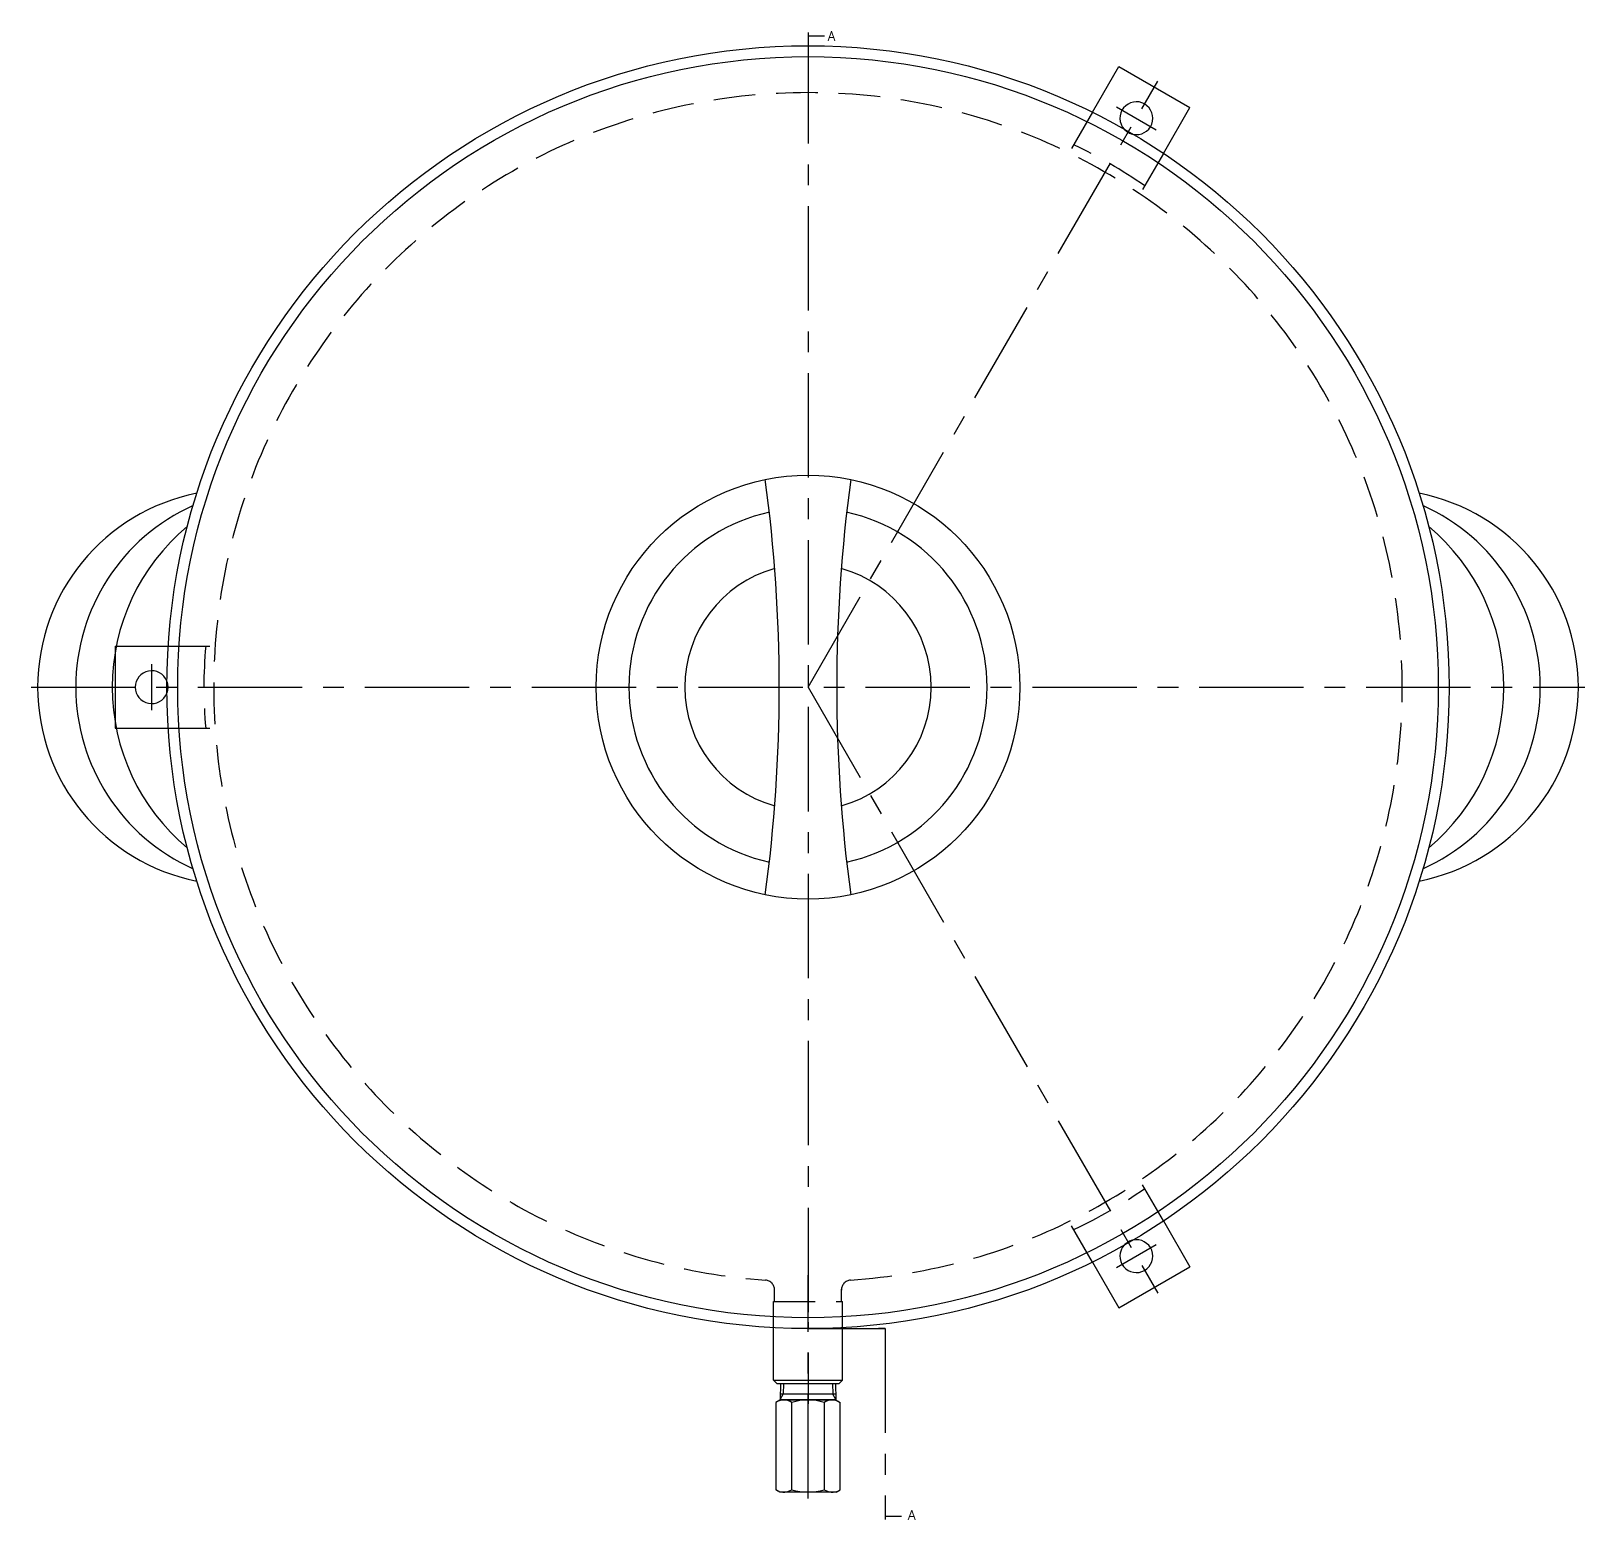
# Model space of a CAD drawing. Extents: x -247 to 766, y -898 to 200.
# Drawn here: x -236.5 to 236.5, y -253.4 to 199.6 of the extents above; entities that cross this region are included whole.
import ezdxf

# ---------------------------------------------------------------- set-up
doc = ezdxf.new("R2010")
doc.units = 0
doc.linetypes.add('CENTER', pattern=[50.8, 31.75, -6.35, 6.35, -6.35])
doc.linetypes.add('DASHED', pattern=[19.05, 12.7, -6.35])
doc.layers.get('0').update_dxf_attribs({"linetype": 'CONTINUOUS'})
doc.layers.add('CENTER', color=1, linetype='CONTINUOUS')
doc.styles.get("Standard").update_dxf_attribs({"font": 'txt.shx', "height": 3, "bigfont": 'bigfont.shx'})

msp = doc.modelspace()

# ---------------------------------------------------------------- linework, layer by layer
at = {"color": 7, "linetype": 'CONTINUOUS'}
for p, q in [((86.56, 174.92), (94.62, 188.89)), ((94.62, 188.89), (116.28, 176.39)), ((108.21, 162.42), (116.28, 176.39)), ((-210.9, 10.74), (-210.9, -10.74)), ((-210.57, 12.5), (-194.76, 12.5)), ((-210.57, -12.5), (-194.76, -12.5)), ((108.21, -162.42), (116.28, -176.39)), ((86.56, -174.92), (94.62, -188.89)), ((94.62, -188.89), (116.28, -176.39)), ((-10.5, -210.9), (-10.5, -193.3)), ((10.5, -210.9), (10.5, -193.3)), ((-9.5, -211.9), (-10.5, -210.9)), ((-10.5, -210.9), (10.5, -210.9)), ((-9.5, -211.9), (9.5, -211.9)), ((-8.33, -211.9), (-8.5, -216.74)), ((8.33, -211.9), (8.5, -216.74)), ((9.5, -211.9), (10.5, -210.9)), ((-8.58, -216.9), (-9.81, -217.61)), ((8.58, -216.9), (-8.58, -216.9)), ((-8.5, -216.9), (-8.5, -216.74)), ((-8.5, -216.74), (8.5, -216.74)), ((8.44, -215.16), (-8.44, -215.16)), ((8.5, -216.9), (8.5, -216.74)), ((8.58, -216.9), (9.81, -217.61)), ((-9.81, -217.61), (-9.81, -244.19)), ((-4.91, -244.19), (-4.91, -217.61)), ((4.91, -217.61), (4.91, -244.19)), ((9.81, -244.19), (9.81, -217.61)), ((-8.58, -244.9), (-9.81, -244.19)), ((8.58, -244.9), (-8.58, -244.9)), ((8.58, -244.9), (9.81, -244.19))]:
    msp.add_line(p, q, dxfattribs=at)
at = {"color": 3, "linetype": 'DASHED'}
for p, q in [((86.56, 174.92), (79.41, 162.54)), ((108.21, 162.42), (101.06, 150.04)), ((-210.9, 12.5), (-210.9, 10.74)), ((-210.9, 12.5), (-210.57, 12.5)), ((-194.76, 12.5), (-180.38, 12.5)), ((-210.9, -10.74), (-210.9, -12.5)), ((-210.9, -12.5), (-210.57, -12.5)), ((-194.76, -12.5), (-180.38, -12.5)), ((108.21, -162.42), (101.06, -150.04)), ((86.56, -174.92), (79.41, -162.54)), ((-10.15, -186.9), (-10.15, -183.2)), ((10.15, -186.9), (10.15, -183.2)), ((-10.5, -193.3), (-10.5, -186.9)), ((-10.5, -186.9), (10.5, -186.9)), ((10.5, -193.3), (10.5, -186.9))]:
    msp.add_line(p, q, dxfattribs=at)
at = {"color": 3, "linetype": 'CONTINUOUS'}
for p, q in [((-7.47, -211.9), (-7.59, -215.16)), ((7.48, -211.9), (7.59, -215.16)), ((-8.5, -216.74), (-7.59, -215.16)), ((8.5, -216.74), (7.59, -215.16))]:
    msp.add_line(p, q, dxfattribs=at)
at = {"color": 7}
for points in [[(0, 198.16, 0), (5, 198.16, 0)], [(23.51, -252.21, 0), (28.51, -252.21, 0)]]:
    msp.add_polyline3d(points, dxfattribs=at)
at = {"color": 7, "linetype": 'CONTINUOUS'}
for radius in [195.17, 191.86, 64.5]:
    msp.add_circle((0, 0), radius, dxfattribs=at)
at = {"color": 3, "linetype": 'DASHED'}
for centre, radius, start, end in [((0, 0), 180.9, 274.1005, 265.8995), ((99.95, 173.12), 5, 221.4864, 258.5136), ((22.55, 39.06), 138.8, 54.8331, 65.1669), ((-45.1, 0), 138.8, 174.8331, 185.1669), ((-199.8, 0), 5, 338.2358, 21.7642), ((22.55, -39.06), 138.8, 294.8331, 305.1669), ((99.95, -173.12), 5, 101.4864, 138.5136), ((-13.15, -183.43), 3, 0, 85.8995), ((13.15, -183.43), 3, 94.1005, 180)]:
    msp.add_arc(centre, radius, start, end, dxfattribs=at)
at = {"color": 7, "linetype": 'CONTINUOUS'}
for centre, radius, start, end in [((99.95, 173.12), 5, 258.5136, 221.4864), ((-480.43, 0), 471.68, 352.3028, 7.6972), ((480.43, 0), 471.68, 172.3028, 187.6972), ((-174.36, 0), 60.14, 101.1936, 258.8064), ((174.36, 0), 60.14, 281.1936, 78.8064), ((-162.33, 0), 60.58, 114.2222, 245.7778), ((0, 0), 54.5, 102.4629, 257.5371), ((0, 0), 54.5, 282.4629, 77.5371), ((162.33, 0), 60.58, 294.2222, 65.7778), ((-148.08, 0), 63.74, 129.8741, 230.1259), ((148.08, 0), 63.74, 309.8741, 50.1259), ((0, 0), 37.5, 105.6783, 254.3217), ((0, 0), 37.5, 285.6783, 74.3217), ((-199.8, 0), 5, 21.7642, 338.2358), ((99.95, -173.12), 5, 138.5136, 101.4864), ((-7.38, -221.55), 4.65, 57.7969, 114.0123), ((0, -234.11), 17.21, 73.4318, 106.5682), ((7.38, -221.55), 4.65, 65.9877, 122.2031), ((-7.38, -240.25), 4.65, 245.9877, 302.2031), ((0, -227.69), 17.21, 253.4318, 286.5682), ((7.38, -240.25), 4.65, 237.7969, 294.0123)]:
    msp.add_arc(centre, radius, start, end, dxfattribs=at)
at = {"layer": 'CENTER', "color": 1, "linetype": 'CENTER'}
for p, q in [((0, 199.17), (0, 197.17)), ((0, 199.17), (0, 197.17)), ((0, 197.17), (0, -195.17)), ((0, 0), (106.45, 184.38)), ((93.89, 176.62), (106.01, 169.62)), ((-199.8, 7), (-199.8, -7)), ((-236.5, 0), (236.5, 0)), ((0, 0), (106.45, -184.38)), ((93.89, -176.62), (106.01, -169.62)), ((0, -246.9), (0, -178.9)), ((0, -193.17), (0, -195.17)), ((0, -193.17), (0, -195.17)), ((0, -195.17), (23.51, -195.17)), ((2, -195.17), (0, -195.17)), ((23.51, -195.17), (21.51, -195.17)), ((23.51, -195.17), (23.51, -251.21)), ((23.51, -195.17), (23.51, -197.17)), ((0, -202.45), (0, -218.08)), ((23.51, -251.21), (23.51, -253.21)), ((23.51, -251.21), (23.51, -253.21))]:
    msp.add_line(p, q, dxfattribs=at)

# ---------------------------------------------------------------- texts
at = {"color": 137, "linetype": 'CONTINUOUS'}
for p in [(6, 196.63), (30.4, -253.37)]:
    msp.add_text('A', height=3, rotation=360, dxfattribs=at).set_placement(p)

doc.saveas('drawing.dxf')
